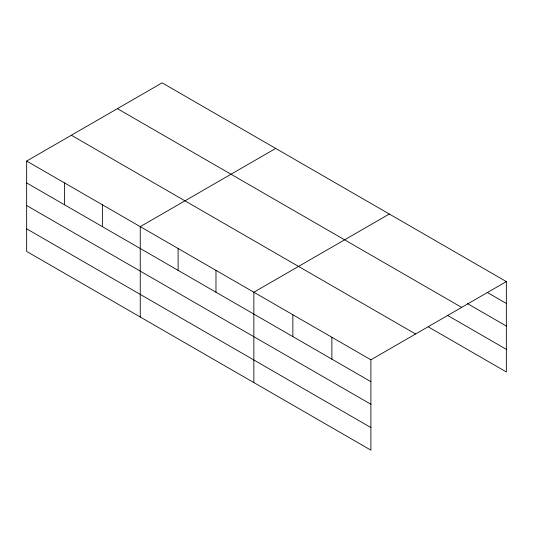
<?xml version="1.0" encoding="UTF-8"?>
<svg xmlns="http://www.w3.org/2000/svg" width="533" height="533" viewBox="0 0 533 533"><rect width="100%" height="100%" fill="white"/><g stroke="black" fill="none" stroke-linecap="round" stroke-linejoin="round"><path stroke-width="0.8" d="M370.888 404.267L370.888 359.802L26.65 161.059L26.65 251.409L370.888 450.152L370.888 404.267L26.65 205.525M428.325 326.896L506.35 371.941L506.35 281.591L162.112 82.848L26.65 161.059M275.714 148.434L140.246 226.645L140.246 316.995M389.31 214.019L253.848 292.231L253.848 382.581M370.888 359.802L506.35 281.591M487.195 292.397L506.35 303.457M467.334 303.53L506.35 326.056M117.413 108.659L461.645 307.401M447.473 315.349L506.35 349.342M71.355 135.249L415.587 333.991M26.65 182.919L370.888 381.661M26.65 228.81L370.888 427.553M331.872 337.276L331.872 359.142M292.857 314.75L292.857 336.616M215.978 270.364L215.978 292.231M178.115 248.505L178.115 270.364M102.383 204.779L102.383 226.645M64.513 182.919L64.513 204.785"/></g></svg>
